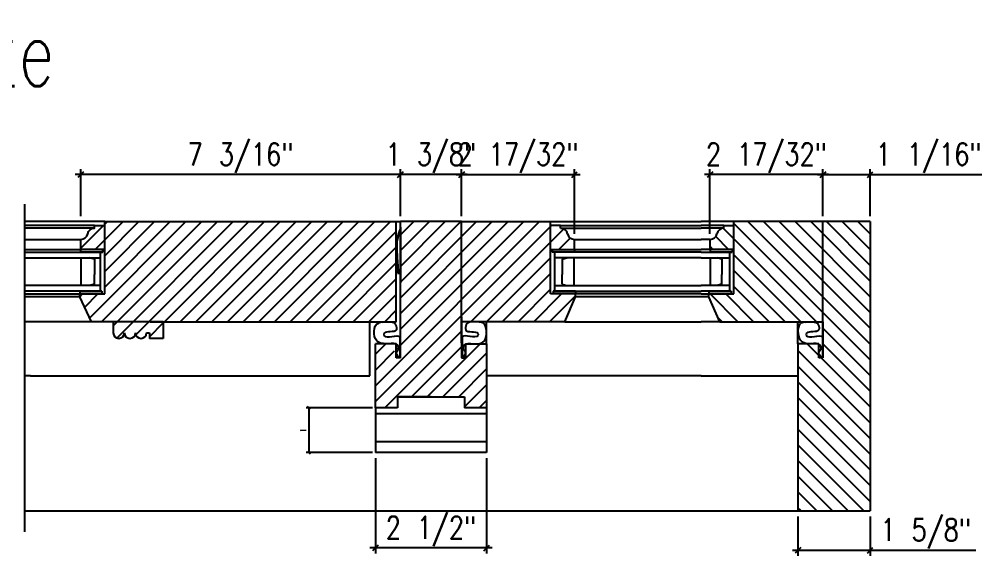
# Model space of a CAD drawing. Header units: inches. Extents: x 1985 to 11287, y 379 to 4336.
# Drawn here: x 7179.93 to 7201.57, y 3682.41 to 3694.71 of the extents above; entities that cross this region are included whole.
import ezdxf

# ---------------------------------------------------------------- set-up
doc = ezdxf.new("R2010")
doc.units = ezdxf.units.IN
doc.header["$MEASUREMENT"] = 0
doc.layers.get('0').update_dxf_attribs({"linetype": 'CONTINUOUS'})
doc.layers.get('Defpoints').update_dxf_attribs({"linetype": 'CONTINUOUS'})
for name, color, linetype in [('COTE1-1', 7, 'CONTINUOUS'), ('COTE1-1 99', 7, 'CONTINUOUS'), ('elevation 99', 7, 'CONTINUOUS'), ('glass 99', 6, 'CONTINUOUS'), ('glass-', 6, 'CONTINUOUS'), ('glazing tape', 7, 'CONTINUOUS'), ('glazing tape 99', 7, 'CONTINUOUS'), ('hatch 99', 1, 'CONTINUOUS'), ('weatherstripping', 5, 'CONTINUOUS'), ('wood detail', 7, 'CONTINUOUS'), ('wood detail 99', 7, 'CONTINUOUS')]:
    doc.layers.add(name, color=color, linetype=linetype)
doc.styles.get("Standard").update_dxf_attribs({"font": 'txt.shx', "width": 0.8})
doc.dimstyles.new('Elevation', dxfattribs={"dimscale": 2, "dimtxt": 0.75, "dimasz": 0.0625, "dimexe": 0.0625, "dimexo": 0.0625, "dimgap": 0.0625, "dimtad": 1, "dimdec": 5, "dimzin": 0, "dimdsep": 46, "dimlunit": 5, "dimtxsty": 'Standard', "dimblk1": 'OBLIQUE', "dimblk2": 'OBLIQUE', "dimsah": 1, "dimcen": 2, "dimdle": 0.0625, "dimclrd": 1, "dimclre": 1, "dimadec": 1, "dimazin": 0, "dimtfac": 0.375, "dimtdec": 5, "dimtmove": 0, "dimatfit": 3, "dimldrblk": 'OBLIQUE', "dimfxl": 1, "dimfrac": 2, "dimtolj": 1, "dimtzin": 0, "dimarcsym": 0})
doc.dimstyles.new('Muntin', dxfattribs={"dimtxt": 0.125, "dimasz": 0.0625, "dimexe": 0.0625, "dimexo": 0.0625, "dimgap": 0.0625, "dimtad": 1, "dimdec": 5, "dimzin": 0, "dimdsep": 46, "dimlunit": 5, "dimtxsty": 'Standard', "dimblk": 'OBLIQUE', "dimcen": 0.125, "dimclrd": 1, "dimclre": 1, "dimadec": 1, "dimazin": 0, "dimtfac": 0.375, "dimtdec": 5, "dimtmove": 0, "dimatfit": 3, "dimldrblk": 'OBLIQUE', "dimfxl": 1, "dimfrac": 2, "dimtolj": 1, "dimtzin": 0, "dimarcsym": 0})

# ---------------------------------------------------------------- blocks, each defined once
blk = doc.blocks.new('_OBLIQUE')
at = {"color": 0, "linetype": 'ByBlock'}
blk.add_line((-0.5, -0.5), (0.5, 0.5), dxfattribs=at)
blk = doc.blocks.new('*D945')
at = {"layer": 'COTE1-1 99', "color": 1, "lineweight": -2}
for p, q in [((7190.003, 3691.217), (7188.378, 3691.217)), ((7188.503, 3690.287), (7188.503, 3691.342)), ((7189.878, 3690.287), (7189.878, 3691.342))]:
    blk.add_line(p, q, dxfattribs=at)
at = {"layer": 'Defpoints', "color": 0}
for p in [(7188.503, 3691.217), (7188.503, 3690.162), (7189.878, 3690.162)]:
    blk.add_point(p, dxfattribs=at)
at = {"layer": 'COTE1-1 99', "color": 1, "lineweight": -2, "xscale": 0.125, "yscale": 0.125, "zscale": 0.125, "rotation": 180}
blk.add_blockref('_OBLIQUE', (7188.503, 3691.217), dxfattribs=at)
at = {"layer": 'COTE1-1 99', "color": 1, "lineweight": -2, "xscale": 0.125, "yscale": 0.125, "zscale": 0.125}
blk.add_blockref('_OBLIQUE', (7189.878, 3691.217), dxfattribs=at)
at = {"layer": 'COTE1-1 99', "color": 0, "insert": (7189.191, 3691.592), "char_height": 0.5, "attachment_point": 5}
blk.add_mtext('\\A1;1 3/8"', dxfattribs=at)
blk = doc.blocks.new('*D946')
at = {"layer": 'COTE1-1 99', "color": 1, "lineweight": -2}
for p, q in [((7197.878, 3691.217), (7199.066, 3691.217)), ((7198.003, 3690.287), (7198.003, 3691.342)), ((7199.066, 3690.287), (7199.066, 3691.342)), ((7199.066, 3691.217), (7201.574, 3691.217))]:
    blk.add_line(p, q, dxfattribs=at)
at = {"layer": 'Defpoints', "color": 0}
for p in [(7199.066, 3691.217), (7198.003, 3690.162), (7199.066, 3690.162)]:
    blk.add_point(p, dxfattribs=at)
at = {"layer": 'COTE1-1 99', "color": 1, "lineweight": -2, "xscale": 0.125, "yscale": 0.125, "zscale": 0.125, "rotation": 180}
blk.add_blockref('_OBLIQUE', (7198.003, 3691.217), dxfattribs=at)
at = {"layer": 'COTE1-1 99', "color": 1, "lineweight": -2, "xscale": 0.125, "yscale": 0.125, "zscale": 0.125}
blk.add_blockref('_OBLIQUE', (7199.066, 3691.217), dxfattribs=at)
at = {"layer": 'COTE1-1 99', "color": 0, "insert": (7200.383, 3691.592), "char_height": 0.5, "attachment_point": 5}
blk.add_mtext('\\A1;1 1/16"', dxfattribs=at)
blk = doc.blocks.new('*D947')
at = {"layer": 'COTE1-1 99', "color": 1, "lineweight": -2}
for p, q in [((7198.128, 3691.217), (7195.339, 3691.217)), ((7195.464, 3689.888), (7195.464, 3691.342)), ((7198.003, 3690.914), (7198.003, 3691.342))]:
    blk.add_line(p, q, dxfattribs=at)
at = {"layer": 'Defpoints', "color": 0}
for p in [(7195.464, 3691.217), (7198.003, 3690.789), (7195.464, 3689.763)]:
    blk.add_point(p, dxfattribs=at)
at = {"layer": 'COTE1-1 99', "color": 1, "lineweight": -2, "xscale": 0.125, "yscale": 0.125, "zscale": 0.125, "rotation": 180}
blk.add_blockref('_OBLIQUE', (7195.464, 3691.217), dxfattribs=at)
at = {"layer": 'COTE1-1 99', "color": 1, "lineweight": -2, "xscale": 0.125, "yscale": 0.125, "zscale": 0.125}
blk.add_blockref('_OBLIQUE', (7198.003, 3691.217), dxfattribs=at)
at = {"layer": 'COTE1-1 99', "color": 0, "insert": (7196.734, 3691.592), "char_height": 0.5, "attachment_point": 5}
blk.add_mtext('\\A1;2 17/32"', dxfattribs=at)
blk = doc.blocks.new('*D948')
at = {"layer": 'COTE1-1 99', "color": 1, "lineweight": -2}
for p, q in [((7189.753, 3691.217), (7192.542, 3691.217)), ((7189.878, 3690.914), (7189.878, 3691.342)), ((7192.417, 3689.888), (7192.417, 3691.342))]:
    blk.add_line(p, q, dxfattribs=at)
at = {"layer": 'Defpoints', "color": 0}
for p in [(7192.417, 3691.217), (7189.878, 3690.789), (7192.417, 3689.763)]:
    blk.add_point(p, dxfattribs=at)
at = {"layer": 'COTE1-1 99', "color": 1, "lineweight": -2, "xscale": 0.125, "yscale": 0.125, "zscale": 0.125, "rotation": 180}
blk.add_blockref('_OBLIQUE', (7189.878, 3691.217), dxfattribs=at)
at = {"layer": 'COTE1-1 99', "color": 1, "lineweight": -2, "xscale": 0.125, "yscale": 0.125, "zscale": 0.125}
blk.add_blockref('_OBLIQUE', (7192.417, 3691.217), dxfattribs=at)
at = {"layer": 'COTE1-1 99', "color": 0, "insert": (7191.148, 3691.592), "char_height": 0.5, "attachment_point": 5}
blk.add_mtext('\\A1;2 17/32"', dxfattribs=at)
blk = doc.blocks.new('*D950')
at = {"layer": 'COTE1-1 99', "color": 1, "lineweight": -2}
for p, q in [((7188.628, 3691.217), (7181.19, 3691.217)), ((7181.315, 3690.287), (7181.315, 3691.342)), ((7188.503, 3690.287), (7188.503, 3691.342))]:
    blk.add_line(p, q, dxfattribs=at)
at = {"layer": 'Defpoints', "color": 0}
for p in [(7181.315, 3691.217), (7181.315, 3690.162), (7188.503, 3690.162)]:
    blk.add_point(p, dxfattribs=at)
at = {"layer": 'COTE1-1 99', "color": 1, "lineweight": -2, "xscale": 0.125, "yscale": 0.125, "zscale": 0.125, "rotation": 180}
blk.add_blockref('_OBLIQUE', (7181.315, 3691.217), dxfattribs=at)
at = {"layer": 'COTE1-1 99', "color": 1, "lineweight": -2, "xscale": 0.125, "yscale": 0.125, "zscale": 0.125}
blk.add_blockref('_OBLIQUE', (7188.503, 3691.217), dxfattribs=at)
at = {"layer": 'COTE1-1 99', "color": 0, "insert": (7184.909, 3691.592), "char_height": 0.5, "attachment_point": 5}
blk.add_mtext('\\A1;7 3/16"', dxfattribs=at)
blk = doc.blocks.new('*D951')
at = {"layer": 'COTE1-1 99', "color": 1, "lineweight": -2}
for p, q in [((7197.441, 3683.537), (7197.441, 3682.652)), ((7199.066, 3683.537), (7199.066, 3682.652)), ((7197.316, 3682.777), (7199.066, 3682.777)), ((7199.066, 3682.777), (7201.441, 3682.777))]:
    blk.add_line(p, q, dxfattribs=at)
at = {"layer": 'Defpoints', "color": 0}
for p in [(7197.441, 3683.662), (7199.066, 3683.662), (7199.066, 3682.777)]:
    blk.add_point(p, dxfattribs=at)
at = {"layer": 'COTE1-1 99', "color": 1, "lineweight": -2, "xscale": 0.125, "yscale": 0.125, "zscale": 0.125, "rotation": 180}
blk.add_blockref('_OBLIQUE', (7197.441, 3682.777), dxfattribs=at)
at = {"layer": 'COTE1-1 99', "color": 1, "lineweight": -2, "xscale": 0.125, "yscale": 0.125, "zscale": 0.125}
blk.add_blockref('_OBLIQUE', (7199.066, 3682.777), dxfattribs=at)
at = {"layer": 'COTE1-1 99', "color": 0, "insert": (7200.316, 3683.152), "char_height": 0.5, "attachment_point": 5}
blk.add_mtext('\\A1;1 5/8"', dxfattribs=at)
blk = doc.blocks.new('*D956')
at = {"layer": 'COTE1-1 99', "color": 1, "lineweight": -2}
for p, q in [((7187.941, 3684.849), (7187.941, 3682.703)), ((7190.441, 3684.849), (7190.441, 3682.703)), ((7190.566, 3682.828), (7187.816, 3682.828))]:
    blk.add_line(p, q, dxfattribs=at)
at = {"layer": 'Defpoints', "color": 0}
for p in [(7187.941, 3684.974), (7190.441, 3684.974), (7187.941, 3682.828)]:
    blk.add_point(p, dxfattribs=at)
at = {"layer": 'COTE1-1 99', "color": 1, "lineweight": -2, "xscale": 0.125, "yscale": 0.125, "zscale": 0.125, "rotation": 180}
blk.add_blockref('_OBLIQUE', (7187.941, 3682.828), dxfattribs=at)
at = {"layer": 'COTE1-1 99', "color": 1, "lineweight": -2, "xscale": 0.125, "yscale": 0.125, "zscale": 0.125}
blk.add_blockref('_OBLIQUE', (7190.441, 3682.828), dxfattribs=at)
at = {"layer": 'COTE1-1 99', "color": 0, "insert": (7189.191, 3683.203), "char_height": 0.5, "attachment_point": 5}
blk.add_mtext('\\A1;2 1/2"', dxfattribs=at)
blk = doc.blocks.new('*D957')
at = {"layer": 'Defpoints', "color": 0}
for p in [(7187.941, 3685.974), (7186.444, 3684.974), (7187.941, 3684.974)]:
    blk.add_point(p, dxfattribs=at)
at = {"layer": 'elevation 99', "color": 1, "lineweight": -2}
for p, q in [((7187.878, 3685.974), (7186.382, 3685.974)), ((7186.444, 3685.974), (7186.444, 3684.974)), ((7187.878, 3684.974), (7186.382, 3684.974))]:
    blk.add_line(p, q, dxfattribs=at)
at = {"layer": 'elevation 99', "color": 1, "lineweight": -2, "xscale": 0.0625, "yscale": 0.0625, "zscale": 0.0625}
for p, rotation in [((7186.444, 3685.974), 90), ((7186.444, 3684.974), 270)]:
    blk.add_blockref('_OBLIQUE', p, dxfattribs=dict(at, rotation=rotation))
at = {"layer": 'elevation 99', "color": 0, "insert": (7186.319, 3685.474), "char_height": 0.125, "attachment_point": 5, "rotation": 90}
blk.add_mtext('\\A1;1', dxfattribs=at)

msp = doc.modelspace()

# ---------------------------------------------------------------- hatches: boundary and pattern name
at = {"layer": 'glazing tape'}
h = msp.add_hatch(color=256, dxfattribs=at)
h.paths.add_polyline_path([(7191.917372, 3689.474006), (7191.917372, 3689.536506), (7192.417372, 3689.536506), (7192.417372, 3689.474006)])
h.paths.add_polyline_path([(7191.940872, 3688.536506), (7191.940872, 3688.599006), (7192.440872, 3688.599006), (7192.440872, 3688.536506)])
h = msp.add_hatch(color=256, dxfattribs=at)
h.paths.add_polyline_path([(7195.464451, 3689.474006), (7195.464451, 3689.536506), (7195.964451, 3689.536506), (7195.964451, 3689.474006)])
h.paths.add_polyline_path([(7195.940951, 3688.599006), (7195.940951, 3688.536506), (7195.440951, 3688.536506), (7195.440951, 3688.599006)])
at = {"layer": 'glazing tape 99'}
h = msp.add_hatch(color=7, dxfattribs=at)
h.paths.add_polyline_path([(7181.815006, 3689.536506), (7181.815006, 3689.474006), (7181.315006, 3689.474006), (7181.315006, 3689.536506)])
h.paths.add_polyline_path([(7181.791506, 3688.599006), (7181.791506, 3688.536506), (7181.291506, 3688.536506), (7181.291506, 3688.599006)])
at = {"layer": 'hatch 99'}
h = msp.add_hatch(dxfattribs=at)
h.set_pattern_fill('ANSI31', color=256, scale=2, style=0)
h.set_pattern_definition([(45, (7006.5278, 2006.51667), (-0.176776695, 0.176776695), [])])
h.paths.add_polyline_path([(7188.408779, 3690.161506), (7181.85402, 3690.161506), (7181.85402, 3688.536506), (7181.291506, 3688.536506), (7181.291506, 3688.474006), (7181.559377, 3687.911506), (7183.171067, 3687.911506), (7188.408779, 3687.911506)])
h.paths.add_polyline_path([(7183.171067, 3687.911506), (7182.046067, 3687.911506), (7182.046067, 3687.661506, 1), (7182.296067, 3687.661506, 1), (7182.546067, 3687.661506, 1), (7182.796067, 3687.661506), (7182.858567, 3687.661506), (7182.858567, 3687.536506), (7183.171067, 3687.536506)])
h.paths.add_polyline_path([(7181.85402, 3690.075506), (7181.627506, 3690.075506), (7181.627506, 3690.013006), (7181.614383, 3690.013006, 0.350781059), (7181.471256, 3689.888006, -0.350781059), (7181.328128, 3689.763006), (7181.315006, 3689.763006), (7181.315006, 3689.536506), (7181.85402, 3689.536506)], flags=17)
h.paths.add_polyline_path([(7178.550276, 3689.763006, -0.375199902), (7178.394026, 3689.888006, 0.375199902), (7178.237776, 3690.013006), (7178.237776, 3690.075506), (7178.011262, 3690.075506), (7178.011262, 3689.536506), (7178.550276, 3689.536506)], flags=17)
h.paths.add_polyline_path([(7177.819215, 3687.911506), (7176.694215, 3687.911506), (7176.694215, 3687.536506), (7177.006715, 3687.536506), (7177.006715, 3687.661506), (7177.069215, 3687.661506, 1), (7177.319215, 3687.661506, 1), (7177.569215, 3687.661506, 1), (7177.819215, 3687.661506)])
h.paths.add_polyline_path([(7178.011262, 3690.161506), (7171.456503, 3690.161506), (7171.456503, 3687.911506), (7178.305905, 3687.911506), (7178.573776, 3688.474006), (7178.573776, 3688.536506), (7178.011262, 3688.536506)])
h.paths.add_polyline_path([(7173.420894, 3686.526089), (7173.420894, 3688.859423), (7172.820894, 3688.859423), (7172.820894, 3686.526089)], flags=9)
h = msp.add_hatch(dxfattribs=at)
h.set_pattern_fill('ANSI31', color=256, scale=2, style=0)
h.set_pattern_definition([(45, (6959.32212, 2006.51667), (-0.176776695, 0.176776695), [])])
edge = h.paths.add_edge_path()
edge.add_spline(control_points=[(7190.145339, 3687.413182), (7190.073454, 3687.427759), (7189.945531, 3687.445397), (7189.905793, 3687.281314), (7189.996584, 3687.238215), (7189.959425, 3687.148762), (7189.889385, 3687.104546)], knot_values=[0.002756706, 0.002756706, 0.002756706, 0.002756706, 0.162430415, 0.217787302, 0.327082606, 0.496812861, 0.496812861, 0.496812861, 0.496812861], degree=3, periodic=0)
edge.add_line((7189.972083, 3687.410905), (7189.972083, 3687.099042))
edge.add_line((7189.972083, 3687.099042), (7189.878421, 3687.099042))
edge.add_line((7189.878421, 3687.099042), (7189.878421, 3688.021768))
edge.add_line((7189.878421, 3688.021768), (7189.878421, 3690.161506))
edge.add_line((7189.878421, 3690.161506), (7188.502506, 3690.161506))
edge.add_line((7188.502506, 3690.161506), (7188.502506, 3690.036506))
edge.add_line((7188.502506, 3690.036506), (7188.502506, 3688.786506))
edge.add_line((7188.502506, 3688.786506), (7188.502506, 3687.097345))
edge.add_spline(control_points=[(7188.236487, 3687.413182), (7188.308373, 3687.427759), (7188.436296, 3687.445397), (7188.476034, 3687.281314), (7188.385243, 3687.238215), (7188.422402, 3687.148762), (7188.492442, 3687.104546)], knot_values=[0.002756706, 0.002756706, 0.002756706, 0.002756706, 0.162430415, 0.217787302, 0.327082606, 0.496812861, 0.496812861, 0.496812861, 0.496812861], degree=3, periodic=0)
edge.add_line((7188.500134, 3687.099042), (7188.409744, 3687.099042))
edge.add_line((7188.409744, 3687.099042), (7188.409744, 3687.410905))
edge.add_spline(control_points=[(7188.236487, 3687.413182), (7188.308373, 3687.427759), (7188.436296, 3687.445397), (7188.476034, 3687.281314), (7188.385243, 3687.238215), (7188.422402, 3687.148762), (7188.492442, 3687.104546)], knot_values=[0.002756706, 0.002756706, 0.002756706, 0.002756706, 0.162430415, 0.217787302, 0.327082606, 0.496812861, 0.496812861, 0.496812861, 0.496812861], degree=3, periodic=0)
edge.add_line((7188.408693, 3687.411506), (7187.940913, 3687.411506))
edge.add_line((7187.940913, 3687.411506), (7187.940913, 3685.974006))
edge.add_line((7187.940913, 3685.974006), (7188.440913, 3685.974006))
edge.add_line((7188.440913, 3685.974006), (7188.440913, 3686.224006))
edge.add_line((7188.440913, 3686.224006), (7189.940913, 3686.224006))
edge.add_line((7189.940913, 3686.224006), (7189.940913, 3685.974006))
edge.add_line((7189.940913, 3685.974006), (7190.440913, 3685.974006))
edge.add_line((7190.440913, 3685.974006), (7190.440913, 3687.411506))
edge.add_line((7190.440913, 3687.411506), (7189.973133, 3687.411506))
h.paths.add_polyline_path([(7191.878358, 3690.161506), (7189.878421, 3690.161506), (7189.878421, 3687.911506), (7192.1998, 3687.911506), (7192.440872, 3688.474006), (7192.440872, 3688.536506), (7191.878358, 3688.536506)])
edge = h.paths.add_edge_path(flags=17)
edge.add_line((7191.878358, 3689.536506), (7192.417372, 3689.536506))
edge.add_line((7192.417372, 3689.536506), (7192.417372, 3689.763006))
edge.add_arc((7192.410811, 3689.914961), 0.152097, 190.2080197, 272.4723638, ccw=False)
edge.add_arc((7192.111433, 3689.861051), 0.152097, 10.2080197, 92.4723638)
edge.add_line((7192.104872, 3690.013006), (7192.104872, 3690.075506))
edge.add_line((7192.104872, 3690.075506), (7191.878358, 3690.075506))
edge.add_line((7191.878358, 3690.075506), (7191.878358, 3689.536506))
h = msp.add_hatch(dxfattribs=at)
h.set_pattern_fill('ANSI31', color=256, scale=2, style=0)
h.set_pattern_definition([(135, (7173.53874, 1928.20037), (0.176776695, 0.176776695), [])])
edge = h.paths.add_edge_path(flags=17)
edge.add_arc((7195.471012, 3689.914961), 0.152097, 267.5276362, 349.7919803)
edge.add_arc((7195.77039, 3689.861051), 0.152097, 87.5276362, 169.7919803, ccw=False)
edge.add_line((7195.776951, 3690.013006), (7195.776951, 3690.075506))
edge.add_line((7195.776951, 3690.075506), (7196.003466, 3690.075506))
edge.add_line((7196.003466, 3690.075506), (7196.003466, 3689.536506))
edge.add_line((7196.003466, 3689.536506), (7195.464451, 3689.536506))
edge.add_line((7195.464451, 3689.536506), (7195.464451, 3689.763006))
h.paths.add_polyline_path([(7196.003466, 3690.161506), (7198.003402, 3690.161506), (7198.003402, 3687.911506), (7195.682023, 3687.911506), (7195.440951, 3688.474006), (7195.440951, 3688.536506), (7196.003466, 3688.536506)])
edge = h.paths.add_edge_path()
edge.add_spline(control_points=[(7197.736484, 3687.413182), (7197.808369, 3687.427759), (7197.936292, 3687.445397), (7197.97603, 3687.281314), (7197.885239, 3687.238215), (7197.922398, 3687.148762), (7197.992438, 3687.104546)], knot_values=[0.002756706, 0.002756706, 0.002756706, 0.002756706, 0.162430415, 0.217787302, 0.327082606, 0.496812861, 0.496812861, 0.496812861, 0.496812861], degree=3, periodic=0)
edge.add_line((7197.90974, 3687.410324), (7197.90974, 3687.099042))
edge.add_line((7197.90974, 3687.099042), (7198.003402, 3687.099042))
edge.add_line((7198.003402, 3687.099042), (7198.003402, 3687.911506))
edge.add_line((7198.003402, 3687.911506), (7198.003402, 3690.161506))
edge.add_line((7198.003402, 3690.161506), (7199.06591, 3690.161506))
edge.add_line((7199.06591, 3690.161506), (7199.06591, 3684.411506))
edge.add_line((7199.06591, 3684.411506), (7199.06591, 3683.661506))
edge.add_line((7199.06591, 3683.661506), (7198.81591, 3683.661506))
edge.add_line((7198.81591, 3683.661506), (7197.44091, 3683.661506))
edge.add_line((7197.44091, 3683.661506), (7197.44091, 3687.411506))
edge.add_line((7197.44091, 3687.411506), (7197.907767, 3687.411506))

# ---------------------------------------------------------------- linework, layer by layer
at = {"layer": 'COTE1-1'}
for p, q in [((7189.190913, 3686.224006), (7188.440913, 3686.224006)), ((7188.440913, 3686.224006), (7189.940913, 3686.224006)), ((7188.440913, 3686.224006), (7188.440913, 3685.974006)), ((7189.940913, 3686.224006), (7189.940913, 3685.974006))]:
    msp.add_line(p, q, dxfattribs=at)
at = {"layer": 'elevation 99'}
for p, q in [((7180.057641, 3683.187383), (7180.057641, 3690.551561)), ((7183.171067, 3687.911506), (7181.559377, 3687.911506)), ((7182.046067, 3687.911506), (7182.046067, 3687.661506)), ((7183.171067, 3687.911506), (7183.171067, 3687.536506)), ((7182.796067, 3687.661506), (7182.858567, 3687.661506)), ((7182.858567, 3687.661506), (7182.858567, 3687.536506)), ((7183.171067, 3687.536506), (7182.858567, 3687.536506))]:
    msp.add_line(p, q, dxfattribs=at)
for centre in [(7182.171067, 3687.661506), (7182.421067, 3687.661506), (7182.671067, 3687.661506)]:
    msp.add_arc(centre, 0.125, 180, 0, dxfattribs=at)
at = {"layer": 'glass 99', "color": 6}
for p, q in [((7180.057641, 3689.474006), (7181.815006, 3689.474006)), ((7181.76032, 3688.599006), (7181.76032, 3689.474006)), ((7180.057641, 3689.349006), (7181.76032, 3689.349006)), ((7181.315006, 3689.349006), (7181.315006, 3688.724006)), ((7181.6275, 3689.319015), (7181.507317, 3689.349006)), ((7181.6275, 3689.319015), (7181.6275, 3688.974006)), ((7181.6275, 3688.753997), (7181.6275, 3688.974006)), ((7181.76032, 3688.724006), (7180.057641, 3688.724006)), ((7181.791506, 3688.599006), (7180.057641, 3688.599006)), ((7181.6275, 3688.753997), (7181.507317, 3688.724006))]:
    msp.add_line(p, q, dxfattribs=at)
at = {"layer": 'glass-', "color": 6}
for p, q in [((7195.266277, 3689.474006), (7191.917372, 3689.474006)), ((7191.972058, 3688.599006), (7191.972058, 3689.474006)), ((7195.266277, 3689.474006), (7195.964451, 3689.474006)), ((7195.909766, 3688.599006), (7195.909766, 3689.474006)), ((7195.266277, 3689.349006), (7191.972058, 3689.349006)), ((7192.140777, 3689.319015), (7192.24856, 3689.349006)), ((7192.140777, 3689.319015), (7192.140777, 3688.974006)), ((7192.405158, 3689.349006), (7192.405158, 3688.724006)), ((7195.266277, 3689.349006), (7195.909766, 3689.349006)), ((7195.464451, 3689.349006), (7195.464451, 3688.724006)), ((7195.728831, 3689.319015), (7195.621049, 3689.349006)), ((7195.728831, 3689.319015), (7195.728831, 3688.974006)), ((7192.140777, 3688.753997), (7192.140777, 3688.974006)), ((7195.728831, 3688.753997), (7195.728831, 3688.974006)), ((7191.940872, 3688.599006), (7195.266277, 3688.599006)), ((7191.972058, 3688.724006), (7195.266277, 3688.724006)), ((7192.140777, 3688.753997), (7192.24856, 3688.724006)), ((7195.909766, 3688.724006), (7195.266277, 3688.724006)), ((7195.940951, 3688.599006), (7195.266277, 3688.599006)), ((7195.728831, 3688.753997), (7195.621049, 3688.724006))]:
    msp.add_line(p, q, dxfattribs=at)
at = {"layer": 'glazing tape', "color": 7}
for p, q in [((7191.917372, 3689.536506), (7191.917372, 3689.474006)), ((7192.417372, 3689.536506), (7192.417372, 3689.474006)), ((7195.464451, 3689.536506), (7195.464451, 3689.474006)), ((7195.964451, 3689.536506), (7195.964451, 3689.474006))]:
    msp.add_line(p, q, dxfattribs=at)
at = {"layer": 'glazing tape'}
for p, q in [((7192.417372, 3689.474006), (7191.917372, 3689.474006)), ((7195.964451, 3689.474006), (7195.464451, 3689.474006)), ((7191.940872, 3688.599006), (7191.940872, 3688.536506)), ((7192.440872, 3688.599006), (7191.940872, 3688.599006)), ((7192.440872, 3688.599006), (7192.440872, 3688.536506)), ((7195.440951, 3688.599006), (7195.940951, 3688.599006)), ((7195.440951, 3688.599006), (7195.440951, 3688.536506)), ((7195.940951, 3688.599006), (7195.940951, 3688.536506))]:
    msp.add_line(p, q, dxfattribs=at)
at = {"layer": 'glazing tape 99', "color": 7}
for p, q in [((7181.315006, 3689.474006), (7181.315006, 3689.536506)), ((7181.815006, 3689.474006), (7181.815006, 3689.536506))]:
    msp.add_line(p, q, dxfattribs=at)
at = {"layer": 'glazing tape 99'}
for p, q in [((7181.815006, 3689.474006), (7181.315006, 3689.474006)), ((7181.291506, 3688.599006), (7181.291506, 3688.536506)), ((7181.291506, 3688.599006), (7181.791506, 3688.599006)), ((7181.791506, 3688.599006), (7181.791506, 3688.536506))]:
    msp.add_line(p, q, dxfattribs=at)
at = {"layer": 'weatherstripping', "color": 5, "lineweight": 30}
msp.add_line((7188.502506, 3688.786506), (7188.502506, 3690.036506), dxfattribs=at)
at = {"layer": 'weatherstripping', "color": 5}
for p, q in [((7188.492442, 3687.578333), (7188.492442, 3687.104546)), ((7189.889385, 3687.578333), (7189.889385, 3687.104546)), ((7197.992438, 3687.578333), (7197.992438, 3687.104546))]:
    msp.add_line(p, q, dxfattribs=at)
for centre, start, end in [((7188.109141, 3687.628459), 89.6632674, 111.8468492), ((7190.272685, 3687.628459), 68.1531508, 90.3367326), ((7197.609138, 3687.628459), 89.6632674, 111.8468492)]:
    msp.add_arc(centre, 0.272391, start, end, dxfattribs=at)
at = {"layer": 'weatherstripping', "color": 5, "lineweight": 30}
msp.add_spline([(7188.501955, 3689.999071), (7188.431633, 3689.744402), (7188.429829, 3689.387368), (7188.458816, 3688.979136)], degree=3, dxfattribs=at)
at = {"layer": 'weatherstripping', "color": 5}
for points, knots in [([(7188.236487, 3687.413182), (7188.136251, 3687.416603), (7187.886814, 3687.416383), (7187.880256, 3687.829858), (7188.007777, 3687.881288)], [0, 0, 0, 0, 0.2460489598, 0.6041502785, 0.6041502785, 0.6041502785, 0.6041502785]), ([(7188.110742, 3687.900846), (7188.247751, 3687.911921), (7188.342034, 3687.905225), (7188.404337, 3687.861482), (7188.449346, 3687.633203), (7188.126386, 3687.729136), (7188.124748, 3687.504297), (7188.4365, 3687.62671), (7188.492442, 3687.578333)], [0, 0, 0, 0, 0.083614321, 0.208464293, 0.316031641, 0.607589822, 0.683535209, 1.009413891, 1.009413891, 1.009413891, 1.009413891]), ([(7190.271084, 3687.900846), (7190.134076, 3687.911921), (7190.039793, 3687.905225), (7189.97749, 3687.861482), (7189.932481, 3687.633203), (7190.255441, 3687.729136), (7190.257079, 3687.504297), (7189.945327, 3687.62671), (7189.889385, 3687.578333)], [0, 0, 0, 0, 0.083614321, 0.208464293, 0.316031641, 0.607589822, 0.683535209, 1.009413891, 1.009413891, 1.009413891, 1.009413891]), ([(7190.145339, 3687.413182), (7190.245575, 3687.416603), (7190.481281, 3687.416383), (7190.440913, 3687.829858), (7190.374049, 3687.881288)], [0, 0, 0, 0, 0.2460489598, 0.6041502785, 0.6041502785, 0.6041502785, 0.6041502785]), ([(7197.736484, 3687.413182), (7197.636248, 3687.416603), (7197.413373, 3687.440831), (7197.44091, 3687.829858), (7197.507774, 3687.881288)], [0, 0, 0, 0, 0.2460489598, 0.6041502785, 0.6041502785, 0.6041502785, 0.6041502785]), ([(7197.610739, 3687.900846), (7197.747747, 3687.911921), (7197.84203, 3687.905225), (7197.904333, 3687.861482), (7197.949342, 3687.633203), (7197.626382, 3687.729136), (7197.624744, 3687.504297), (7197.936496, 3687.62671), (7197.992438, 3687.578333)], [0, 0, 0, 0, 0.083614321, 0.208464293, 0.316031641, 0.607589822, 0.683535209, 1.009413891, 1.009413891, 1.009413891, 1.009413891]), ([(7188.492442, 3687.104546), (7188.422402, 3687.148762), (7188.385243, 3687.238215), (7188.476034, 3687.281314), (7188.436296, 3687.445397), (7188.308373, 3687.427759), (7188.236487, 3687.413182)], [0.0027567057, 0.0027567057, 0.0027567057, 0.0027567057, 0.1724869609, 0.2817822642, 0.3371391511, 0.4968128609, 0.4968128609, 0.4968128609, 0.4968128609]), ([(7189.889385, 3687.104546), (7189.959425, 3687.148762), (7189.996584, 3687.238215), (7189.905793, 3687.281314), (7189.945531, 3687.445397), (7190.073454, 3687.427759), (7190.145339, 3687.413182)], [0.0027567057, 0.0027567057, 0.0027567057, 0.0027567057, 0.1724869609, 0.2817822642, 0.3371391511, 0.4968128609, 0.4968128609, 0.4968128609, 0.4968128609]), ([(7197.992438, 3687.104546), (7197.922398, 3687.148762), (7197.885239, 3687.238215), (7197.97603, 3687.281314), (7197.936292, 3687.445397), (7197.808369, 3687.427759), (7197.736484, 3687.413182)], [0.0027567057, 0.0027567057, 0.0027567057, 0.0027567057, 0.1724869609, 0.2817822642, 0.3371391511, 0.4968128609, 0.4968128609, 0.4968128609, 0.4968128609])]:
    msp.add_open_spline(points, degree=3, knots=knots, dxfattribs=at)
at = {"layer": 'wood detail', "color": 7}
for p, q in [((7181.85402, 3690.161506), (7188.503406, 3690.161506)), ((7188.502506, 3690.036506), (7188.502506, 3690.161506)), ((7189.878421, 3690.161506), (7188.503406, 3690.161506)), ((7191.878358, 3688.536506), (7191.878358, 3690.161506)), ((7196.003466, 3688.536506), (7196.003466, 3690.161506)), ((7192.104872, 3690.075506), (7191.878358, 3690.075506)), ((7192.104872, 3690.013006), (7192.104872, 3690.075506)), ((7195.776951, 3690.013006), (7195.776951, 3690.075506)), ((7195.776951, 3690.075506), (7196.003466, 3690.075506)), ((7192.417372, 3689.536506), (7192.417372, 3689.763006)), ((7195.464451, 3689.536506), (7195.464451, 3689.763006)), ((7191.878358, 3689.536506), (7192.417372, 3689.536506)), ((7196.003466, 3689.536506), (7195.464451, 3689.536506)), ((7188.502506, 3687.09903), (7188.502506, 3688.786506)), ((7192.1998, 3687.911506), (7192.440872, 3688.474006)), ((7195.266277, 3688.474006), (7192.440872, 3688.474006)), ((7195.440951, 3688.474006), (7195.266277, 3688.474006)), ((7195.682023, 3687.911506), (7195.440951, 3688.474006)), ((7190.440913, 3687.411506), (7190.440913, 3687.911506))]:
    msp.add_line(p, q, dxfattribs=at)
at = {"layer": 'wood detail'}
for p, q in [((7188.408779, 3687.911506), (7188.408779, 3690.161506)), ((7189.878421, 3687.911506), (7189.878421, 3690.161506)), ((7191.878358, 3690.161506), (7195.266277, 3690.161506)), ((7196.003466, 3690.161506), (7195.266277, 3690.161506)), ((7198.003402, 3687.911506), (7198.003402, 3690.161506)), ((7199.06591, 3690.161506), (7198.003402, 3690.161506)), ((7188.502506, 3690.036506), (7188.502506, 3688.786506)), ((7192.104872, 3690.075506), (7195.266277, 3690.075506)), ((7192.104872, 3690.013006), (7195.266277, 3690.013006)), ((7195.776951, 3690.075506), (7195.266277, 3690.075506)), ((7195.776951, 3690.013006), (7195.266277, 3690.013006)), ((7192.417372, 3689.763006), (7195.266277, 3689.763006)), ((7195.464451, 3689.763006), (7195.266277, 3689.763006)), ((7192.417372, 3689.536506), (7195.266277, 3689.536506)), ((7195.464451, 3689.536506), (7195.266277, 3689.536506)), ((7192.440872, 3688.536506), (7191.878358, 3688.536506)), ((7195.266277, 3688.536506), (7192.440872, 3688.536506)), ((7192.440872, 3688.474006), (7192.440872, 3688.536506)), ((7195.266277, 3688.536506), (7195.440951, 3688.536506)), ((7195.440951, 3688.474006), (7195.440951, 3688.536506)), ((7195.440951, 3688.536506), (7196.003466, 3688.536506)), ((7192.1998, 3687.911506), (7195.266277, 3687.911506)), ((7195.682023, 3687.911506), (7195.266277, 3687.911506)), ((7190.440913, 3687.411506), (7190.440913, 3685.974006)), ((7197.44091, 3687.411506), (7197.44091, 3683.661506)), ((7188.440913, 3685.974006), (7187.940913, 3685.974006)), ((7187.940913, 3685.974006), (7187.940913, 3684.974006)), ((7187.940913, 3685.849006), (7190.440913, 3685.849006)), ((7190.440913, 3685.974006), (7189.940913, 3685.974006)), ((7190.440913, 3685.974006), (7190.440913, 3684.974006)), ((7187.940913, 3685.224006), (7190.440913, 3685.224006)), ((7180.057641, 3683.661506), (7199.06591, 3683.661506)), ((7199.06591, 3683.661506), (7199.06591, 3683.661506))]:
    msp.add_line(p, q, dxfattribs=at)
at = {"layer": 'wood detail', "color": 0}
for p, q in [((7189.878421, 3687.439817), (7189.878421, 3690.161506)), ((7189.878421, 3690.161506), (7191.878358, 3690.161506)), ((7198.003402, 3690.161506), (7196.003466, 3690.161506)), ((7198.003402, 3687.439817), (7198.003402, 3690.161506)), ((7199.06591, 3690.161506), (7199.06591, 3683.661506)), ((7199.06591, 3689.661506), (7199.06591, 3688.349006)), ((7199.06591, 3689.661506), (7199.06591, 3688.349006)), ((7199.06591, 3689.224006), (7199.06591, 3688.349006)), ((7199.06591, 3689.224006), (7199.06591, 3688.349006)), ((7189.878421, 3688.021768), (7189.878421, 3687.099042)), ((7182.877543, 3687.911506), (7188.408779, 3687.911506)), ((7187.815268, 3686.692506), (7187.815268, 3687.911506)), ((7192.1998, 3687.911506), (7189.878421, 3687.911506)), ((7195.682023, 3687.911506), (7198.003402, 3687.911506)), ((7197.44091, 3687.411506), (7197.44091, 3687.911506)), ((7198.003402, 3687.911506), (7198.003402, 3687.099042)), ((7187.940913, 3685.974006), (7187.940913, 3687.411506)), ((7188.409744, 3687.411506), (7187.940913, 3687.411506)), ((7188.409744, 3687.099042), (7188.409744, 3687.411506)), ((7189.972083, 3687.099042), (7189.972083, 3687.411506)), ((7189.972083, 3687.411506), (7190.440913, 3687.411506)), ((7197.90974, 3687.411506), (7197.44091, 3687.411506)), ((7197.90974, 3687.099042), (7197.90974, 3687.411506)), ((7188.503406, 3687.099042), (7188.409744, 3687.099042)), ((7189.878421, 3687.099042), (7189.972083, 3687.099042)), ((7198.003402, 3687.099042), (7197.90974, 3687.099042)), ((7180.186869, 3686.692506), (7180.057641, 3686.692506)), ((7180.186869, 3686.692506), (7187.815268, 3686.692506)), ((7195.266277, 3686.692506), (7190.440913, 3686.692506)), ((7195.266277, 3686.692506), (7197.44091, 3686.692506))]:
    msp.add_line(p, q, dxfattribs=at)
at = {"layer": 'wood detail', "color": 7}
for centre, start, end in [((7192.111433, 3689.861051), 10.2080197, 92.4723638), ((7195.77039, 3689.861051), 87.5276362, 169.7919803), ((7192.410811, 3689.914961), 190.2080197, 272.4723638), ((7195.471012, 3689.914961), 267.5276362, 349.7919803)]:
    msp.add_arc(centre, 0.152097, start, end, dxfattribs=at)
at = {"layer": 'wood detail 99'}
for p, q in [((7181.85402, 3690.161506), (7180.057641, 3690.161506)), ((7181.627506, 3690.075506), (7180.057641, 3690.075506)), ((7181.627506, 3690.013006), (7180.057641, 3690.013006)), ((7180.057641, 3689.763006), (7181.315006, 3689.763006)), ((7180.057641, 3689.536506), (7181.315006, 3689.536506)), ((7180.057641, 3688.536506), (7181.291506, 3688.536506)), ((7181.291506, 3688.536506), (7181.85402, 3688.536506)), ((7181.291506, 3688.474006), (7181.291506, 3688.536506)), ((7181.559377, 3687.911506), (7180.057641, 3687.911506)), ((7190.440913, 3684.974006), (7187.940913, 3684.974006))]:
    msp.add_line(p, q, dxfattribs=at)
at = {"layer": 'wood detail 99', "color": 7}
for p, q in [((7181.85402, 3688.536506), (7181.85402, 3690.161506)), ((7181.291506, 3688.474006), (7180.057641, 3688.474006)), ((7181.559377, 3687.911506), (7181.291506, 3688.474006))]:
    msp.add_line(p, q, dxfattribs=at)
msp.add_lwpolyline([(7181.85402, 3689.536506), (7181.315006, 3689.536506), (7181.315006, 3689.763006, 0.375199902), (7181.471256, 3689.888006, -0.375199902), (7181.627506, 3690.013006), (7181.627506, 3690.075506), (7181.85402, 3690.075506)], format="xyb", dxfattribs=at)

# ---------------------------------------------------------------- texts
at = {"layer": 'COTE1-1 99', "width": 0.7}
msp.add_text('Porte', height=1.5, dxfattribs=at).set_placement((7176.988574, 3693.207958))

# ---------------------------------------------------------------- dimensions: what is measured, and where the dimension line sits
at = {"layer": 'COTE1-1 99'}
for base, p1, p2, picture, middle in [((7181.315006, 3691.216929), (7188.503406, 3690.161506), (7181.315006, 3690.161506), '*D950', (7184.909206, 3691.591929)), ((7199.06591, 3691.216929), (7198.003402, 3690.161506), (7199.06591, 3690.161506), '*D946', (7200.382576, 3691.591929))]:
    dim = msp.add_linear_dim(base=base, p1=p1, p2=p2, angle=180, dimstyle='Elevation', override={"dimtxt": 0.25, "dimpost": '"'}, dxfattribs=at)
    dim.commit()
    dim.dimension.update_dxf_attribs({"geometry": picture, "text_midpoint": middle})
for base, p1, p2, picture, middle in [((7188.5034056, 3691.2169291), (7189.8784212, 3690.161506), (7188.5034056, 3690.161506), '*D945', (7189.1909134, 3691.2169291)), ((7192.417372, 3691.216929), (7189.878421, 3690.789218), (7192.417372, 3689.763006), '*D948', (7191.147897, 3691.216929))]:
    dim = msp.add_linear_dim(base=base, p1=p1, p2=p2, dimstyle='Elevation', override={"dimtxt": 0.25, "dimpost": '"'}, dxfattribs=at)
    dim.commit()
    dim.dimension.update_dxf_attribs({"geometry": picture, "text_midpoint": middle, "dimtype": 160})
for base, p1, p2, picture, middle in [((7195.464451, 3691.216929), (7198.003402, 3690.789218), (7195.464451, 3689.763006), '*D947', (7196.733927, 3691.216929)), ((7187.940913, 3682.827833), (7190.440913, 3684.974006), (7187.940913, 3684.974006), '*D956', (7189.190913, 3682.827833))]:
    dim = msp.add_linear_dim(base=base, p1=p1, p2=p2, angle=180, dimstyle='Elevation', override={"dimtxt": 0.25, "dimpost": '"'}, dxfattribs=at)
    dim.commit()
    dim.dimension.update_dxf_attribs({"geometry": picture, "text_midpoint": middle, "dimtype": 160})
dim = msp.add_linear_dim(base=(7199.06591, 3682.776949), p1=(7197.44091, 3683.661506), p2=(7199.06591, 3683.661506), dimstyle='Elevation', override={"dimtxt": 0.25, "dimpost": '"'}, dxfattribs=at)
dim.commit()
dim.dimension.update_dxf_attribs({"geometry": '*D951', "text_midpoint": (7200.31591, 3683.151949)})
at = {"layer": 'elevation 99'}
dim = msp.add_linear_dim(base=(7186.444388, 3684.974006), p1=(7187.940913, 3685.974006), p2=(7187.940913, 3684.974006), angle=90, dimstyle='Muntin', dxfattribs=at)
dim.commit()
dim.dimension.update_dxf_attribs({"geometry": '*D957', "text_midpoint": (7186.319388, 3685.474006)})

doc.saveas('drawing.dxf')
